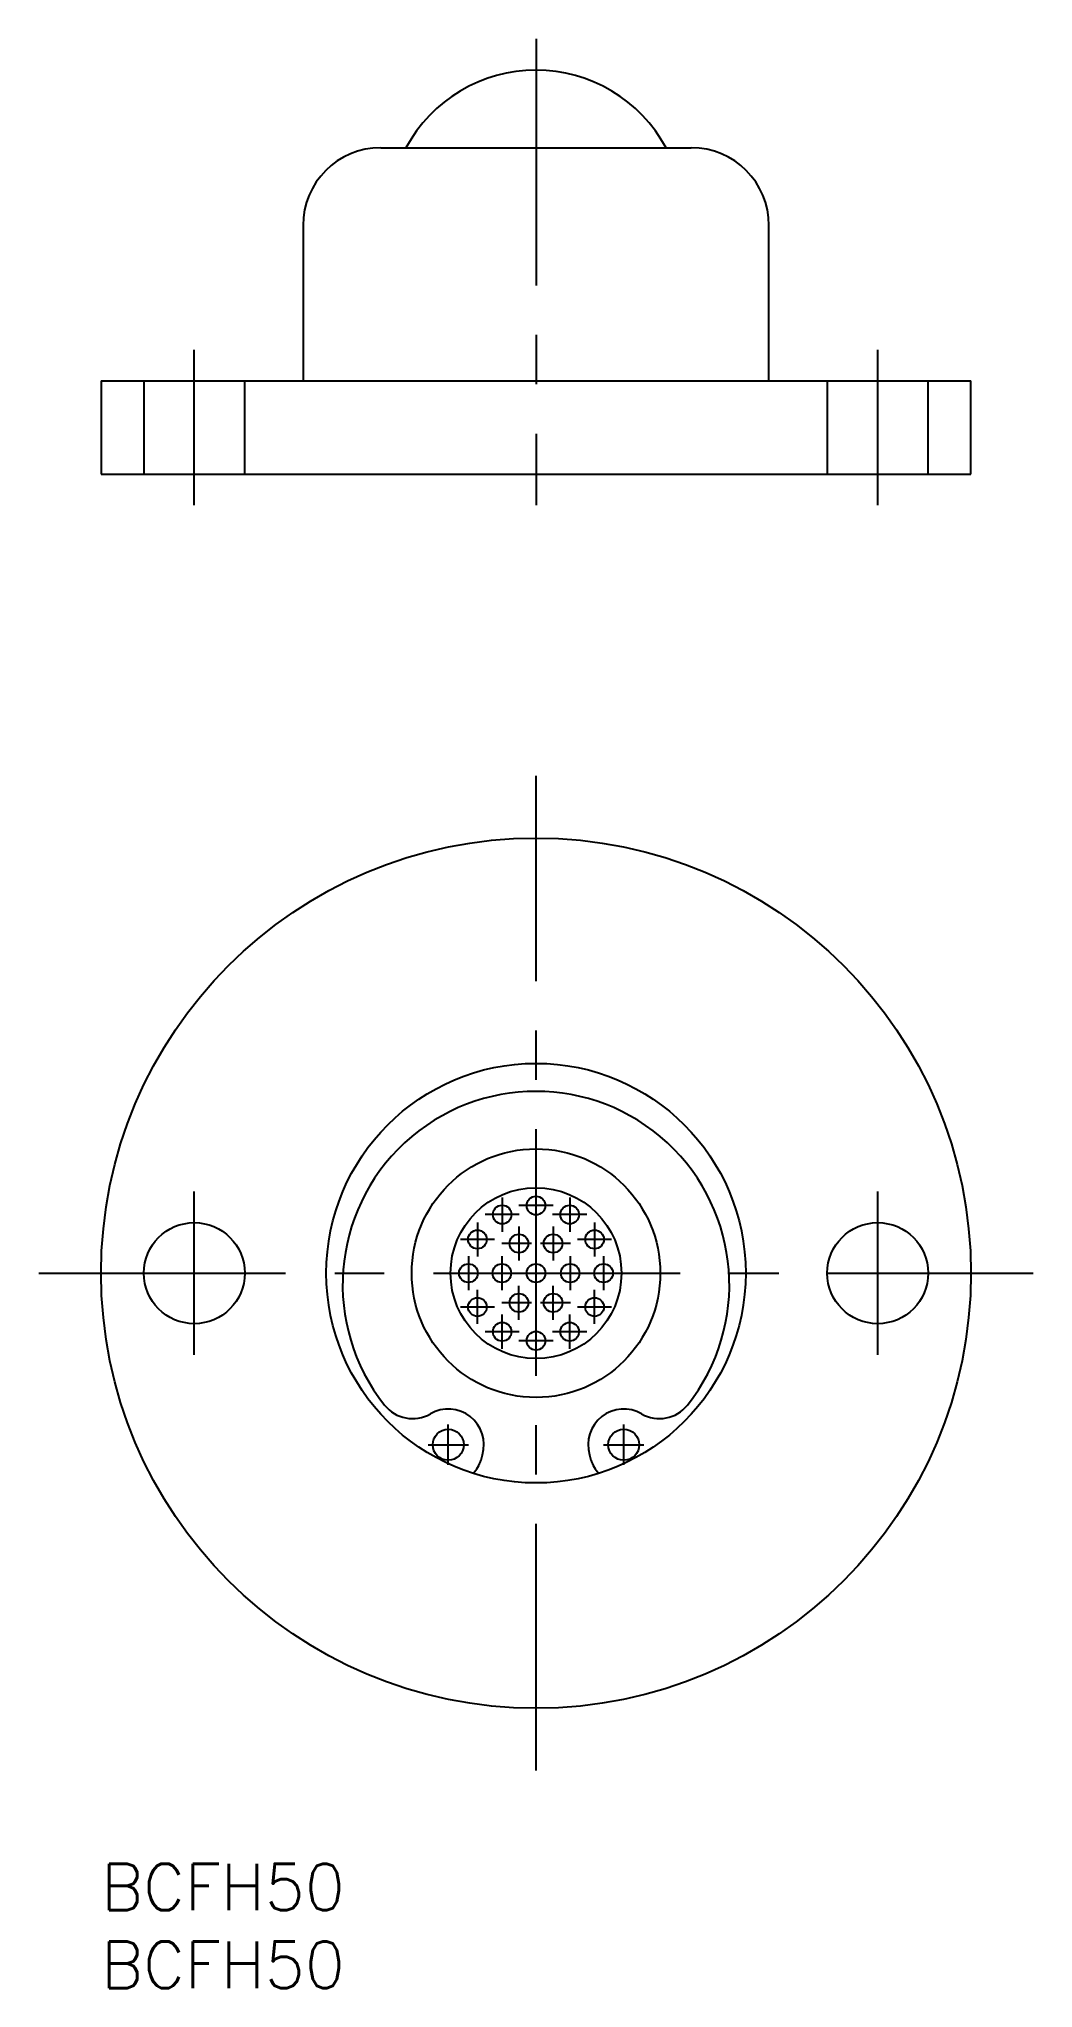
# Model space of a CAD drawing. Extents: x -4 to 60, y -8 to 117.
import ezdxf

# ---------------------------------------------------------------- set-up
doc = ezdxf.new("R2010")
doc.units = 0
doc.header["$LTSCALE"] = 0.5
doc.linetypes.add('CENTER', pattern=[50.8, 31.75, -6.35, 6.35, -6.35])
doc.linetypes.add('DASHED', pattern=[19.05, 12.7, -6.35])
for name, color, linetype in [('MSM_CENTER', 1, 'CENTER'), ('MSM_CONTINUOUS', 7, 'CONTINUOUS'), ('MSM_DASHED', 4, 'DASHED'), ('MSM_PART_NUMBER', 7, 'CONTINUOUS')]:
    doc.layers.add(name, color=color, linetype=linetype)
doc.styles.get("Standard").update_dxf_attribs({"font": 'txt.shx', "height": 2.5, "bigfont": 'bigfont.shx'})

# ---------------------------------------------------------------- blocks, each defined once
blk = doc.blocks.new('*U17')
at = {"layer": 'MSM_PART_NUMBER'}
blk.add_text('BCFH50', height=3, dxfattribs=at).set_placement((0, -3))
blk = doc.blocks.new('*U18')
at = {"layer": 'MSM_PART_NUMBER'}
blk.add_text('BCFH50', height=3, dxfattribs=at).set_placement((0, -8))

msp = doc.modelspace()

# ---------------------------------------------------------------- linework, layer by layer
at = {"layer": 'MSM_CENTER'}
for p, q in [((28, 117.42), (28, 87.42)), ((6, 87.42), (6, 97.42)), ((50, 87.42), (50, 97.42)), ((28, 6), (28, 70)), ((6, 32.75), (6, 43.25)), ((25.82, 42.87), (25.82, 40.67)), ((30.17, 42.87), (30.17, 40.67)), ((50, 32.75), (50, 43.25)), ((26.92, 41.77), (24.72, 41.77)), ((29.1, 42.35), (26.9, 42.35)), ((31.27, 41.77), (29.07, 41.77)), ((25.33, 40.17), (23.13, 40.17)), ((24.23, 41.27), (24.23, 39.07)), ((26.9, 41.01), (26.9, 38.81)), ((29.1, 41.01), (29.1, 38.81)), ((32.87, 40.17), (30.67, 40.17)), ((31.77, 41.27), (31.77, 39.07)), ((23.65, 39.1), (23.65, 36.9)), ((27.7, 39.91), (25.8, 39.91)), ((25.8, 39.1), (25.8, 36.9)), ((30.23, 39.91), (28.3, 39.91)), ((30.2, 39.1), (30.2, 36.9)), ((32.35, 39.1), (32.35, 36.9)), ((-4, 38), (60, 38)), ((24.23, 34.73), (24.23, 36.93)), ((26.9, 34.99), (26.9, 37.19)), ((29.1, 34.99), (29.1, 37.19)), ((31.77, 34.73), (31.77, 36.93)), ((25.33, 35.82), (23.13, 35.82)), ((27.7, 36.09), (25.8, 36.09)), ((25.82, 33.13), (25.82, 35.33)), ((30.23, 36.09), (28.3, 36.09)), ((30.17, 33.13), (30.17, 35.33)), ((32.87, 35.82), (30.67, 35.82)), ((26.92, 34.23), (24.72, 34.23)), ((31.27, 34.23), (29.07, 34.23)), ((29.1, 33.65), (26.9, 33.65)), ((22.35, 25.66), (22.35, 28.26)), ((33.65, 25.66), (33.65, 28.26)), ((21.05, 26.96), (23.65, 26.96)), ((32.35, 26.96), (34.95, 26.96))]:
    msp.add_line(p, q, dxfattribs=at)
at = {"layer": 'MSM_CONTINUOUS'}
for p, q in [((18, 110.42), (38, 110.42)), ((13, 105.42), (13, 95.42)), ((43, 95.42), (43, 105.42)), ((0, 95.42), (0, 89.42)), ((0, 95.42), (56, 95.42)), ((56, 89.42), (56, 95.42)), ((0, 89.42), (56, 89.42)), ((24.46, 25.97), (24.56, 26.31)), ((31.44, 26.31), (31.54, 25.97))]:
    msp.add_line(p, q, dxfattribs=at)
for centre, radius in [((28, 38), 28), ((28, 38), 13.5), ((28, 38), 8), ((28, 38), 5.5), ((28, 42.35), 0.6), ((25.82, 41.77), 0.6), ((30.17, 41.77), 0.6), ((6, 38), 3.25), ((24.23, 40.17), 0.6), ((26.9, 39.91), 0.6), ((29.1, 39.91), 0.6), ((31.77, 40.17), 0.6), ((50, 38), 3.25), ((23.65, 38), 0.6), ((25.8, 38), 0.6), ((28, 38), 0.6), ((30.2, 38), 0.6), ((32.35, 38), 0.6), ((24.23, 35.82), 0.6), ((26.9, 36.09), 0.6), ((29.1, 36.09), 0.6), ((31.77, 35.82), 0.6), ((25.82, 34.23), 0.6), ((28, 33.65), 0.6), ((30.17, 34.23), 0.6), ((22.35, 26.96), 1), ((33.65, 26.96), 1)]:
    msp.add_circle(centre, radius, dxfattribs=at)
for centre, radius, start, end in [((28, 105.89), 9.52, 28.3636, 151.6364), ((18, 105.42), 5, 90, 180), ((38, 105.42), 5, 360, 90), ((28, 37.25), 12.45, 321.589, 218.411), ((20.05, 30.94), 2.3, 218.411, 300.0471), ((22.35, 26.96), 2.3, 343.5829, 120.0471), ((33.65, 26.96), 2.3, 59.9529, 196.4171), ((35.95, 30.94), 2.3, 239.9529, 321.589), ((22.54, 26.54), 2, 315.0191, 343.5829), ((33.46, 26.54), 2, 196.4171, 224.9809)]:
    msp.add_arc(centre, radius, start, end, dxfattribs=at)
at = {"layer": 'MSM_DASHED'}
for p, q in [((2.75, 95.42), (2.75, 89.42)), ((9.25, 89.42), (9.25, 95.42)), ((46.75, 95.42), (46.75, 89.42)), ((53.25, 89.42), (53.25, 95.42))]:
    msp.add_line(p, q, dxfattribs=at)

# ---------------------------------------------------------------- block references
at = {"layer": 'MSM_CONTINUOUS'}
for name in ['*U17', '*U18']:
    msp.add_blockref(name, (0, 0), dxfattribs=at)

doc.saveas('drawing.dxf')
